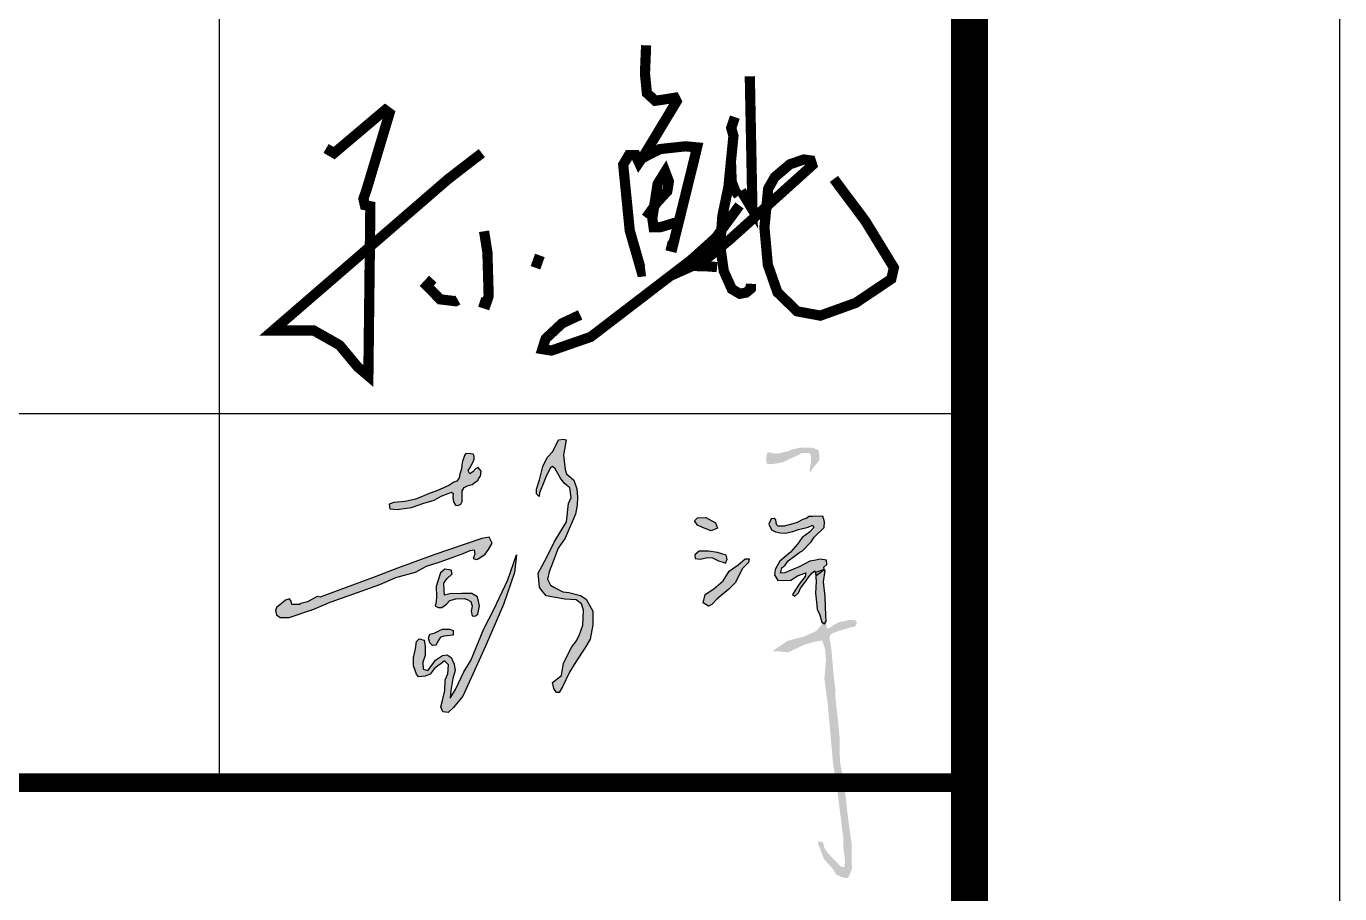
# Model space of a CAD drawing. Extents: x -17471 to 313636, y -71590 to 757901.
# Drawn here: x 268089 to 271636, y 741077 to 743418 of the extents above; entities that cross this region are included whole.
import ezdxf

# ---------------------------------------------------------------- set-up
doc = ezdxf.new("R2010")
doc.units = 0
doc.header["$LTSCALE"] = 1000
doc.header["$MEASUREMENT"] = 0
for name, color, linetype in [('1505', 2, 'Continuous'), ('PUB_TITLE', 4, 'Continuous'), ('图框', 7, 'Continuous')]:
    doc.layers.add(name, color=color, linetype=linetype)
doc.layers.add('修改', color=7, linetype='Continuous', lineweight=20)

# ---------------------------------------------------------------- blocks, each defined once
blk = doc.blocks.new('新块HGJHJFKJFJKFHK')
for points in [[(353176.6, 136860.5), (353168.5, 136876.1), (353173.2, 136895.1), (353183.4, 136921.6), (353196.3, 136955.6), (353214, 136981.4), (353240.6, 137043.1), (353244.9, 137066.7), (353245.4, 137086.9), (353244.4, 137108.6), (353236.2, 137130.2), (353217.4, 137146.6), (353214.1, 137157.7), (353211.7, 137179.8), (353210.2, 137195.7), (353212.1, 137209.2), (353217, 137234.2), (353209.7, 137236.2), (353197.2, 137233.8), (353182.3, 137204.4), (353167.8, 137188.5), (353156.7, 137165.4), (353148.5, 137131.2), (353140.3, 137107.6), (353140.3, 137095.5), (353147.1, 137088.3), (353148.5, 137098.4), (353159.1, 137125.4), (353165.9, 137142.7), (353176, 137162.5), (353181.9, 137165.4), (353188.6, 137159.7), (353202.5, 137136), (353211.3, 137123.1), (353225.7, 137111.3), (353229.3, 137086), (353222.6, 137070.6), (353217.5, 137023.7), (353186.2, 136971.5), (353166.8, 136932.8), (353144.9, 136891.9), (353148.5, 136855.7), (353153.9, 136846.9), (353165.1, 136833.3), (353213.1, 136824.4), (353242.1, 136823.2), (353255.7, 136813.2), (353261.6, 136796.6), (353259.3, 136757.6), (353251, 136733.9), (353243.3, 136717.9), (353231.4, 136702), (353210.1, 136660.5), (353204.8, 136628.6), (353181.7, 136610.3), (353184.7, 136594.9), (353191.8, 136584.8), (353198.9, 136584.8), (353207.2, 136599.6), (353224.9, 136637.5), (353241.7, 136664.2), (353264.3, 136699), (353278, 136722.1), (353285, 136759.3), (353285, 136794.1), (353267.7, 136825.2), (353253.4, 136834), (353223.5, 136842.2), (353207.9, 136843.5), (353186.8, 136854.4)], [(353884.6, 136782.4), (353882.1, 136832.1), (353878, 136869.2), (353882.1, 136898.3), (353879.9, 136901.2), (353857.4, 136893.5), (353859.7, 136870.3), (353857.6, 136840.1), (353860.8, 136809), (353861.8, 136798.5), (353867.9, 136787.4), (353873.6, 136765.3), (353881.2, 136761.4), (353884.9, 136767.9)]]:
    blk.add_hatch(color=256).paths.add_polyline_path(points)
h = blk.add_hatch(color=256)
h.paths.add_polyline_path([(352610.3, 136816.7), (352656.6, 136833.2), (352737.7, 136862.6), (352779, 136880.8), (352829.5, 136894.1), (352858, 136909.3), (352892.7, 136920.9), (352914, 136928.8), (352951.8, 136942.3), (352970.1, 136949.6), (352980.4, 136951.7), (352982.1, 136940.6), (352977.4, 136929.6), (352986.7, 136927), (352992.3, 136929.1), (353008.1, 136940.2), (353017, 136952.1), (353026.4, 136969.1), (353018.3, 136984), (352999.5, 136981.1), (352957.3, 136966.2), (352878.9, 136939.8), (352783.3, 136904.4), (352723.3, 136881.3), (352634.9, 136848.7), (352584, 136829.9), (352576.9, 136831.5), (352551.8, 136817.9), (352534.9, 136814.1), (352531.2, 136810.7), (352511, 136810.8), (352509.3, 136819.9), (352505.4, 136826.1), (352494.9, 136822.5), (352489.3, 136817.3), (352472, 136803.6), (352469.2, 136795.4), (352471.8, 136784.4), (352481.4, 136777.9), (352504.7, 136777.9), (352567.6, 136798.8)])
h.paths.add_polyline_path([(352954.5, 137111.9), (352962.9, 137115.9), (352974.6, 137119.3), (352982.9, 137125.1), (352989.6, 137129.3), (352992.1, 137135.4), (352996.6, 137141), (352997.9, 137153.4), (352990.5, 137163.5), (352983.3, 137159.9), (352976.4, 137151.8), (352969, 137146.9), (352964.8, 137155.6), (352968.3, 137160.7), (352972.3, 137168.5), (352977.2, 137177.3), (352979.9, 137184.9), (352979.9, 137192.4), (352977.7, 137197.7), (352965.9, 137199.1), (352958.1, 137198.2), (352955.5, 137194), (352952.8, 137186.6), (352949.9, 137179.5), (352948.8, 137168.7), (352947.2, 137159.8), (352943.7, 137146), (352941.9, 137136.3), (352935.9, 137128.3), (352928.1, 137125.4), (352915, 137116.5), (352886, 137104.2), (352860.6, 137095), (352844.8, 137087.8), (352829.2, 137081.5), (352802.9, 137075.7), (352773.7, 137073.6), (352762, 137069), (352763.6, 137056.9), (352782, 137054.9), (352818.7, 137060.7), (352848.1, 137070.7), (352877.5, 137079.4), (352895.5, 137089.4), (352913.3, 137096.1), (352922.2, 137099.8), (352926, 137095.9), (352925.1, 137086.7), (352926.9, 137075.2), (352932, 137066.7), (352938.1, 137065.5), (352946.1, 137069.1), (352949.2, 137076.1), (352949.2, 137090.2), (352949.6, 137102.9)])
h.paths.add_polyline_path([(352903.7, 136835.5), (352902.8, 136848.6), (352902.5, 136866), (352910.1, 136876.9), (352923.3, 136890.2), (352921.2, 136899.6), (352905.1, 136901.9), (352893.9, 136892.5), (352887.2, 136873.6), (352882.5, 136857.2), (352883.7, 136831.9), (352882.1, 136818.5), (352880.1, 136808.1), (352887.3, 136803.2), (352896.8, 136803.2), (352908.6, 136812.3), (352917.4, 136821.8), (352932.8, 136825.7), (352954.4, 136826.4), (352962.2, 136824.1), (352971.4, 136818.8), (352975.3, 136807.1), (352972.4, 136794.3), (352975.3, 136782.2), (352981.9, 136781.3), (352990, 136786.5), (352993.6, 136807.7), (352988.7, 136830.9), (352974, 136839.8), (352948.5, 136839.4), (352917.4, 136838.1)], flags=17)
h.paths.add_polyline_path([(352893.3, 136727.1), (352902.9, 136729.9), (352925.8, 136732.7), (352926.3, 136744.4), (352916.6, 136747.5), (352898.6, 136747.7), (352890.7, 136744.4), (352877.5, 136737.8), (352866.1, 136734.5), (352862.8, 136724.9), (352866.6, 136712.2), (352872.7, 136705.6), (352882.1, 136706.3), (352884.6, 136713.9)], flags=17)
h.paths.add_polyline_path([(352848, 136662.9), (352853.9, 136680.2), (352853.9, 136703.4), (352851.2, 136719.3), (352838.9, 136723), (352832.1, 136715.7), (352829.3, 136697), (352824.3, 136675.2), (352824.3, 136653.3), (352831.9, 136632.4), (352836.9, 136625.5), (352854.5, 136626.8), (352867.1, 136632.4), (352877.1, 136646.2), (352887.1, 136653.1), (352894.7, 136658.8), (352903.5, 136666.3), (352914.1, 136656.3), (352912.3, 136633), (352906, 136617.4), (352904.7, 136589.8), (352899.1, 136564.7), (352894.7, 136548.4), (352899.7, 136535.2), (352912.9, 136533.9), (352927.3, 136546.5), (352951.2, 136575.3), (352976.3, 136631.8), (353009.2, 136703.9), (353055.5, 136810.7), (353084, 136893.2), (353089, 136938.8), (353066.9, 136874.7), (353030.7, 136798.1), (353005.3, 136748.6), (352971.7, 136667.2), (352953.8, 136637.9), (352932.1, 136592.5), (352918.8, 136570.8), (352920.1, 136590.5), (352924.9, 136620.6), (352930.9, 136641.5), (352928.9, 136657.6), (352920.8, 136675.2), (352910.5, 136682), (352898.6, 136680.2), (352880.8, 136668.3), (352872.6, 136656.5), (352860.8, 136641.9), (352849.4, 136645.1)])
h = blk.add_hatch(color=256)
h.paths.add_polyline_path([(353600.6, 137020.9), (353575.9, 137034.9), (353554.3, 137033.8), (353546.4, 137026.2), (353554.3, 137015), (353566.9, 137008.6), (353589.1, 137000.1), (353606, 137007.4)])
h.paths.add_polyline_path([(353605.5, 136944.9), (353582.6, 136948.4), (353558.9, 136948.1), (353547.3, 136938.9), (353548, 136929.7), (353561, 136928), (353580.1, 136931.8), (353593.2, 136930.8), (353608, 136923.4), (353620.7, 136920.2), (353626, 136917.4), (353631, 136927.3), (353627.8, 136937.8)])
h.paths.add_polyline_path([(353651.4, 136866.4), (353670.4, 136903.2), (353685.5, 136918.8), (353687.3, 136928.5), (353677.1, 136928.5), (353658.5, 136913.4), (353635.4, 136896.6), (353620.3, 136872.2), (353596.3, 136851.3), (353574.1, 136836.7), (353568.8, 136815.4), (353582.5, 136806.5), (353591.4, 136811), (353604.7, 136826), (353634.5, 136850.9)])
h.paths.add_polyline_path([(353811.8, 137194.1), (353822.4, 137200.8), (353842.3, 137200.8), (353845.8, 137193.4), (353845.8, 137177.3), (353842.3, 137155.4), (353844.3, 137150.4), (353850.5, 137160.5), (353867.4, 137181.6), (353867.4, 137194.1), (353865.4, 137207.8), (353850.9, 137213.7), (353827.8, 137214.5), (353818.1, 137214.1), (353796.9, 137209.4), (353787.9, 137205.1), (353763.3, 137199.6), (353753.9, 137198.8), (353735.9, 137202.4), (353732, 137198.1), (353730.8, 137174.2), (353738.6, 137171.5), (353755.8, 137173), (353775, 137176.9), (353791.8, 137185.5)])
h.paths.add_polyline_path([(353803.5, 136934.9), (353817.6, 136945.2), (353824.1, 136949), (353846.7, 136971.9), (353853.9, 136983.8), (353879.6, 137009), (353881.1, 137023.1), (353876.1, 137038), (353849.7, 137037.6), (353840.5, 137037.5), (353835.6, 137033), (353825.4, 137029.3), (353810.7, 137021.6), (353799.1, 137018.1), (353777.5, 137012.7), (353762, 137012.7), (353757, 137016.9), (353755.8, 137028.5), (353751.5, 137032.4), (353743.4, 137031.6), (353737.6, 137017.3), (353744.2, 137002.6), (353755, 136997.6), (353766.6, 136995.3), (353779.4, 136994.5), (353799.1, 136998.4), (353813.8, 137004.2), (353838.6, 137010), (353849.8, 137014.6), (353853.3, 137009.2), (353842.4, 136996.8), (353823.5, 136982.9), (353811.1, 136965.9), (353793.7, 136945.8), (353766.2, 136922.6), (353753.9, 136901.4), (353751.9, 136887.5), (353760.8, 136872.4), (353794.1, 136873.6), (353811.1, 136884.8), (353823.1, 136889.4), (353832.4, 136892.9), (353831.4, 136882.9), (353815.7, 136863.1), (353798.9, 136836.7), (353804.6, 136832.5), (353813.8, 136840.9), (353818.8, 136853.2), (353829.9, 136867.3), (353840.6, 136881.8), (353848.6, 136891.7), (353856.2, 136897.5), (353858, 136891.5), (353874.3, 136899.1), (353878.8, 136907), (353886.4, 136914.3), (353886.1, 136925), (353870, 136927.6), (353858.5, 136925), (353843.2, 136922.7), (353817.6, 136908.5), (353794.7, 136899), (353778.7, 136892.5), (353767.9, 136891.7), (353771.4, 136905.1), (353779.8, 136912.4), (353787.8, 136923.4)])
h = blk.add_hatch(color=256)
h.paths.add_polyline_path([(353869.6, 136893.6), (353873.8, 136898.2), (353874.3, 136899.1), (353858, 136891.5), (353859.7, 136885.6)])
h.paths.add_polyline_path([(353900.3, 136736.6), (353912.3, 136741.3), (353924.1, 136745.2), (353947.4, 136752.3), (353959.2, 136754.1), (353963.6, 136762.5), (353962.6, 136768.5), (353955.5, 136771.6), (353944.5, 136771.6), (353935.6, 136769.3), (353928.6, 136767.7), (353918.6, 136765.9), (353913.4, 136763.2), (353905.8, 136759.6), (353895.3, 136751.7), (353887.2, 136748.6), (353886.4, 136753.8), (353884.9, 136767.9), (353874.9, 136791.3), (353873, 136788.4), (353873.8, 136759.5), (353859.7, 136743.1), (353827.2, 136728.5), (353785, 136717.5), (353746.3, 136690.5), (353759.4, 136691.2), (353787.5, 136688.2), (353812.7, 136700.2), (353828.6, 136707.8), (353857.7, 136716.1), (353875, 136718.9), (353880.5, 136702.3), (353882.6, 136693.3), (353884.6, 136666.3), (353880.5, 136620.7), (353889.3, 136553.5), (353895.9, 136480.3), (353902.9, 136401.9), (353913.1, 136339.9), (353928.4, 136216.1), (353929.7, 136207.6), (353928.7, 136190.3), (353932.3, 136164.7), (353933.3, 136152), (353932.8, 136136.6), (353927, 136136.4), (353921.9, 136138.6), (353889.4, 136172.5), (353881.1, 136184.2), (353878.4, 136194.9), (353875.5, 136201.5), (353864.5, 136202.4), (353864.3, 136197.1), (353871.4, 136177.8), (353879.7, 136156.9), (353903.6, 136130.3), (353906.2, 136125.2), (353911.4, 136116.4), (353923.8, 136111.3), (353935, 136108.1), (353940.4, 136108.4), (353943.6, 136112.8), (353946.5, 136119.3), (353951.4, 136131.8), (353950.6, 136158), (353950.3, 136197.7), (353942, 136257.7), (353935.6, 136313.9), (353928.8, 136363.8), (353920.4, 136407.7), (353919.7, 136470), (353915.5, 136513.1), (353911.3, 136548.6), (353908.1, 136582.4), (353909.4, 136589.9), (353905.6, 136616.4), (353903.2, 136642), (353898.2, 136699.9), (353893.8, 136726.1), (353895.3, 136732.4)])
for points in [[(353176, 137162.5), (353165.9, 137142.7), (353159.1, 137125.4), (353148.5, 137098.4), (353147.1, 137088.3), (353140.3, 137095.5), (353140.3, 137107.6), (353148.5, 137131.2), (353156.7, 137165.4), (353167.8, 137188.5), (353182.3, 137204.4), (353197.2, 137233.8), (353209.7, 137236.2), (353217, 137234.2), (353212.1, 137209.2), (353210.2, 137195.7), (353211.7, 137179.8), (353214.1, 137157.7), (353217.4, 137146.6), (353236.2, 137130.2), (353244.4, 137108.6), (353245.4, 137086.9), (353244.9, 137066.7), (353240.6, 137043.1), (353214, 136981.4), (353196.3, 136955.6), (353183.4, 136921.6), (353173.2, 136895.1), (353168.5, 136876.1), (353176.6, 136860.5), (353186.8, 136854.4), (353207.9, 136843.5), (353223.5, 136842.2), (353253.4, 136834), (353267.7, 136825.2), (353285, 136794.1), (353285, 136759.3), (353278, 136722.1), (353264.3, 136699), (353241.7, 136664.2), (353224.9, 136637.5), (353207.2, 136599.6), (353198.9, 136584.8), (353191.8, 136584.8), (353184.7, 136594.9), (353181.7, 136610.3), (353204.8, 136628.6), (353210.1, 136660.5), (353231.4, 136702), (353243.3, 136717.9), (353251, 136733.9), (353259.3, 136757.6), (353261.6, 136796.6), (353255.7, 136813.2), (353242.1, 136823.2), (353213.1, 136824.4), (353165.1, 136833.3), (353153.9, 136846.9), (353148.5, 136855.7), (353144.9, 136891.9), (353166.8, 136932.8), (353186.2, 136971.5), (353217.5, 137023.7), (353222.6, 137070.6), (353229.3, 137086), (353225.7, 137111.3), (353211.3, 137123.1), (353202.5, 137136), (353188.6, 137159.7), (353181.9, 137165.4), (353176, 137162.5)], [(352829.2, 137081.5), (352802.9, 137075.7), (352773.7, 137073.6), (352762, 137069), (352763.6, 137056.9), (352782, 137054.9), (352818.7, 137060.7), (352848.1, 137070.7), (352877.5, 137079.4), (352895.5, 137089.4), (352913.3, 137096.1), (352922.2, 137099.8), (352922.2, 137099.8), (352926, 137095.9), (352925.1, 137086.7), (352926.9, 137075.2), (352932, 137066.7), (352938.1, 137065.5), (352946.1, 137069.1), (352949.2, 137076.1), (352949.2, 137090.2), (352949.6, 137102.9), (352954.5, 137111.9), (352962.9, 137115.9), (352974.6, 137119.3), (352982.9, 137125.1), (352989.6, 137129.3), (352992.1, 137135.4), (352996.6, 137141), (352997.9, 137153.4), (352990.5, 137163.5), (352983.3, 137159.9), (352976.4, 137151.8), (352969, 137146.9), (352969, 137146.9), (352969, 137146.9), (352964.8, 137155.6), (352968.3, 137160.7), (352972.3, 137168.5), (352977.2, 137177.3), (352979.9, 137184.9), (352979.9, 137192.4), (352977.7, 137197.7), (352965.9, 137199.1), (352958.1, 137198.2), (352955.5, 137194), (352952.8, 137186.6), (352949.9, 137179.5), (352948.8, 137168.7), (352947.2, 137159.8), (352943.7, 137146), (352941.9, 137136.3), (352935.9, 137128.3), (352928.1, 137125.4), (352915, 137116.5), (352886, 137104.2), (352860.6, 137095), (352844.8, 137087.8), (352829.2, 137081.5)], [(353825.4, 137029.3), (353810.7, 137021.6), (353799.1, 137018.1), (353777.5, 137012.7), (353762, 137012.7), (353757, 137016.9), (353755.8, 137028.5), (353751.5, 137032.4), (353743.4, 137031.6), (353737.6, 137017.3), (353744.2, 137002.6), (353755, 136997.6), (353766.6, 136995.3), (353779.4, 136994.5), (353799.1, 136998.4), (353813.8, 137004.2), (353838.6, 137010), (353849.8, 137014.6), (353853.3, 137009.2), (353842.4, 136996.8), (353823.5, 136982.9), (353811.1, 136965.9), (353793.7, 136945.8), (353766.2, 136922.6), (353753.9, 136901.4), (353751.9, 136887.5), (353760.8, 136872.4), (353794.1, 136873.6), (353811.1, 136884.8), (353823.1, 136889.4), (353832.4, 136892.9), (353831.4, 136882.9), (353815.7, 136863.1), (353798.9, 136836.7), (353804.6, 136832.5), (353813.8, 136840.9), (353818.8, 136853.2), (353829.9, 136867.3), (353840.6, 136881.8), (353848.6, 136891.7), (353856.2, 136897.5), (353859.7, 136885.6), (353869.6, 136893.6), (353879.9, 136901.2), (353878.8, 136907), (353886.4, 136914.3), (353886.1, 136925), (353870, 136927.6), (353858.5, 136925), (353843.2, 136922.7), (353817.6, 136908.5), (353794.7, 136899), (353778.7, 136892.5), (353767.9, 136891.7), (353771.4, 136905.1), (353779.8, 136912.4), (353787.8, 136923.4), (353803.5, 136934.9), (353817.6, 136945.2), (353824.1, 136949), (353846.7, 136971.9), (353853.9, 136983.8), (353879.6, 137009), (353881.1, 137023.1), (353876.1, 137038), (353849.7, 137037.6), (353840.5, 137037.5), (353835.6, 137033), (353825.4, 137029.3)], [(352576.9, 136831.5), (352551.8, 136817.9), (352534.9, 136814.1), (352531.2, 136810.7), (352511, 136810.8), (352509.3, 136819.9), (352505.4, 136826.1), (352494.9, 136822.5), (352489.3, 136817.3), (352472, 136803.6), (352469.2, 136795.4), (352471.8, 136784.4), (352481.4, 136777.9), (352504.7, 136777.9), (352567.6, 136798.8), (352610.3, 136816.7), (352656.6, 136833.2), (352737.7, 136862.6), (352779, 136880.8), (352829.5, 136894.1), (352858, 136909.3), (352892.7, 136920.9), (352914, 136928.8), (352951.8, 136942.3), (352970.1, 136949.6), (352980.4, 136951.7), (352982.1, 136940.6), (352977.4, 136929.6), (352986.7, 136927), (352992.3, 136929.1), (353008.1, 136940.2), (353017, 136952.1), (353026.4, 136969.1), (353018.3, 136984), (352999.5, 136981.1), (352957.3, 136966.2), (352878.9, 136939.8), (352783.3, 136904.4), (352723.3, 136881.3), (352634.9, 136848.7), (352584, 136829.9), (352576.9, 136831.5)], [(352824.3, 136653.3), (352824.3, 136675.2), (352829.3, 136697), (352832.1, 136715.7), (352838.9, 136723), (352851.2, 136719.3), (352853.9, 136703.4), (352853.9, 136680.2), (352848, 136662.9), (352849.4, 136645.1), (352860.8, 136641.9), (352872.6, 136656.5), (352880.8, 136668.3), (352898.6, 136680.2), (352910.5, 136682), (352920.8, 136675.2), (352928.9, 136657.6), (352930.9, 136641.5), (352924.9, 136620.6), (352920.1, 136590.5), (352918.8, 136570.8), (352932.1, 136592.5), (352953.8, 136637.9), (352971.7, 136667.2), (353005.3, 136748.6), (353030.7, 136798.1), (353066.9, 136874.7), (353089, 136938.8), (353084, 136893.2), (353055.5, 136810.7), (353009.2, 136703.9), (352976.3, 136631.8), (352951.2, 136575.3), (352927.3, 136546.5), (352912.9, 136533.9), (352899.7, 136535.2), (352894.7, 136548.4), (352899.1, 136564.7), (352904.7, 136589.8), (352906, 136617.4), (352912.3, 136633), (352912.3, 136633), (352914.1, 136656.3), (352903.5, 136666.3), (352894.7, 136658.8), (352887.1, 136653.1), (352877.1, 136646.2), (352867.1, 136632.4), (352854.5, 136626.8), (352836.9, 136625.5), (352831.9, 136632.4), (352824.3, 136653.3)], [(352902.8, 136848.6), (352902.5, 136866), (352910.1, 136876.9), (352923.3, 136890.2), (352921.2, 136899.6), (352905.1, 136901.9), (352893.9, 136892.5), (352887.2, 136873.6), (352882.5, 136857.2), (352883.7, 136831.9), (352882.1, 136818.5), (352880.1, 136808.1), (352887.3, 136803.2), (352896.8, 136803.2), (352908.6, 136812.3), (352917.4, 136821.8), (352932.8, 136825.7), (352954.4, 136826.4), (352962.2, 136824.1), (352971.4, 136818.8), (352975.3, 136807.1), (352972.4, 136794.3), (352975.3, 136782.2), (352981.9, 136781.3), (352990, 136786.5), (352993.6, 136807.7), (352988.7, 136830.9), (352974, 136839.8), (352948.5, 136839.4), (352917.4, 136838.1), (352903.7, 136835.5), (352902.8, 136848.6)], [(353884.6, 136782.4), (353882.1, 136832.1), (353878, 136869.2), (353882.1, 136898.3), (353879.9, 136901.2), (353857.4, 136893.5), (353859.7, 136870.3), (353857.6, 136840.1), (353860.8, 136809), (353861.8, 136798.5), (353867.9, 136787.4), (353873.6, 136765.3), (353881.2, 136761.4), (353884.9, 136767.9), (353884.6, 136782.4)]]:
    blk.add_lwpolyline(points, close=True)
for points in [[(353589.1, 137000.1), (353566.9, 137008.6), (353554.3, 137015), (353546.4, 137026.2), (353554.3, 137033.8), (353575.9, 137034.9), (353600.6, 137020.9), (353606, 137007.4), (353589.1, 137000.1)], [(353561, 136928), (353580.1, 136931.8), (353593.2, 136930.8), (353608, 136923.4), (353620.7, 136920.2), (353626, 136917.4), (353631, 136927.3), (353627.8, 136937.8), (353605.5, 136944.9), (353582.6, 136948.4), (353558.9, 136948.1), (353547.3, 136938.9), (353548, 136929.7), (353561, 136928)], [(353568.8, 136815.4), (353574.1, 136836.7), (353596.3, 136851.3), (353620.3, 136872.2), (353635.4, 136896.6), (353658.5, 136913.4), (353677.1, 136928.5), (353687.3, 136928.5), (353685.5, 136918.8), (353670.4, 136903.2), (353651.4, 136866.4), (353634.5, 136850.9), (353604.7, 136826), (353591.4, 136811), (353582.5, 136806.5), (353568.8, 136815.4)], [(352893.3, 136727.1), (352884.6, 136713.9), (352882.1, 136706.3), (352872.7, 136705.6), (352866.6, 136712.2), (352862.8, 136724.9), (352866.1, 136734.5), (352877.5, 136737.8), (352890.7, 136744.4), (352898.6, 136747.7), (352916.6, 136747.5), (352926.3, 136744.4), (352925.8, 136732.7), (352902.9, 136729.9), (352893.3, 136727.1), (352893.3, 136727.1)]]:
    blk.add_lwpolyline(points)
blk = doc.blocks.new('5555')
at = {"layer": '修改', "color": 1, "const_width": 750}
for points in [[(2546225, -869415), (2546141, -871490), (2546284, -872921), (2546892, -873483), (2547353, -873421), (2548330, -873265), (2548330, -873265), (2548464, -873530), (2546131, -877395), (2545700, -878022), (2545455, -877483), (2544954, -877483), (2544541, -878175), (2545024, -883015), (2545889, -886026), (2545889, -886026), (2546173, -885988)], [(2553842, -871686), (2554034, -881467), (2553203, -880091)], [(2522716, -876986), (2523307, -877329), (2527057, -874161), (2527376, -874398), (2525673, -880071), (2525460, -880674), (2525567, -881147), (2525969, -881229), (2525824, -893691), (2525038, -893023), (2523701, -891421), (2521816, -890353), (2518817, -890353), (2531694, -879226), (2534158, -877327)], [(2552744, -874687), (2552478, -875485), (2552640, -876061), (2552271, -879813), (2551827, -881934), (2551665, -884135), (2551931, -885996), (2552522, -887311), (2553108, -887654), (2553573, -887567), (2553914, -887284), (2553928, -886921)], [(2545915, -877708), (2547248, -877032), (2549110, -876828), (2549966, -876910), (2549748, -877820), (2548171, -884205), (2547736, -884097)], [(2546228, -882073), (2547016, -880960), (2547777, -880131), (2547900, -879412), (2547628, -878692), (2547071, -879588), (2546679, -882105), (2546773, -882759), (2547300, -882759), (2548474, -882399), (2548609, -882432)], [(2548009, -886338), (2549639, -885613), (2550404, -885303), (2552445, -883610), (2556119, -880300), (2558144, -878476), (2558428, -878219), (2558316, -877868), (2557803, -877796), (2556786, -878149), (2555672, -879093), (2555192, -879934), (2554915, -882771), (2555166, -885531), (2555870, -887541), (2557317, -888942), (2559021, -889258), (2561621, -888324), (2564234, -886571), (2564424, -885738), (2562327, -882313), (2560017, -879222)], [(2552456, -877937), (2552509, -879438), (2552793, -880162), (2553011, -880429)], [(2541379, -889203), (2540053, -889824), (2538845, -890950), (2538602, -891716), (2539269, -891824), (2542160, -890818), (2549533, -885171), (2551342, -883541), (2553086, -881169)], [(2534323, -883065), (2534568, -884614), (2534661, -887828), (2534463, -888399), (2534008, -888248)], [(2538421, -884840), (2538097, -885745)], [(2548009, -886338), (2549639, -885613), (2550577, -885631), (2551434, -885695)], [(2530557, -886583), (2530115, -887061), (2531094, -888062), (2532236, -888202), (2532236, -888202), (2532398, -888111)]]:
    blk.add_lwpolyline(points, dxfattribs=at)
blk = doc.blocks.new('A$C12B23ACB')
for name, p, xscale, yscale, zscale in [('5555', (-135647.2, 42249.2), 0.05512500554323196, 0.05512500554323196, 0.05512500554323196), ('新块HGJHJFKJFJKFHK', (-551926.5, -223417.7), 1.574999995529652, 1.574999995529652, 1.574999995529652)]:
    blk.add_blockref(name, p, dxfattribs=dict(xscale=xscale, yscale=yscale, zscale=zscale))
blk = doc.blocks.new('结构图签1')
at = {"layer": '图框', "color": 0}
blk.add_line((333761.4, 43871.8), (339770.6, 43871.8), dxfattribs=at)
at = {"layer": '图框', "color": 4, "const_width": 98.6}
blk.add_lwpolyline([(333761.4, 58400), (339770.6, 58400), (339770.6, 1000), (333761.4, 1000)], close=True, dxfattribs=at)
at = {"layer": '图框', "color": 0, "const_width": 50}
blk.add_lwpolyline([(333761.4, 49648.6), (339770.6, 49648.6), (339770.6, 39489.4), (333761.4, 39489.4)], close=True, dxfattribs=at)
at = {"layer": '图框', "color": 0}
blk.add_lwpolyline([(337745.4, 42875.8), (337745.4, 48652.6)], dxfattribs=at)
at = {"layer": '图框', "color": 0, "const_width": 50}
blk.add_lwpolyline([(333761.4, 42875.8), (339770.6, 42875.8)], dxfattribs=at)
at = {"layer": '1505', "xscale": 0.667, "yscale": 0.667, "zscale": 0.667}
blk.add_blockref('A$C12B23ACB', (335753.4, 48652.6), dxfattribs=at)

msp = doc.modelspace()

# ---------------------------------------------------------------- linework, layer by layer
at = {"layer": 'PUB_TITLE'}
msp.add_lwpolyline([(187535.9, 698500.8), (271635.9, 698500.8), (271635.9, 757900.8), (187535.9, 757900.8)], close=True, dxfattribs=at)
at = {"layer": 'PUB_TITLE', "const_width": 100}
msp.add_lwpolyline([(190035.9, 699500.8), (270635.9, 699500.8), (270635.9, 756900.8), (190035.9, 756900.8)], close=True, dxfattribs=at)

# ---------------------------------------------------------------- block references
msp.add_blockref('结构图签1', (-69134.7, 698500.8))

doc.saveas('drawing.dxf')
